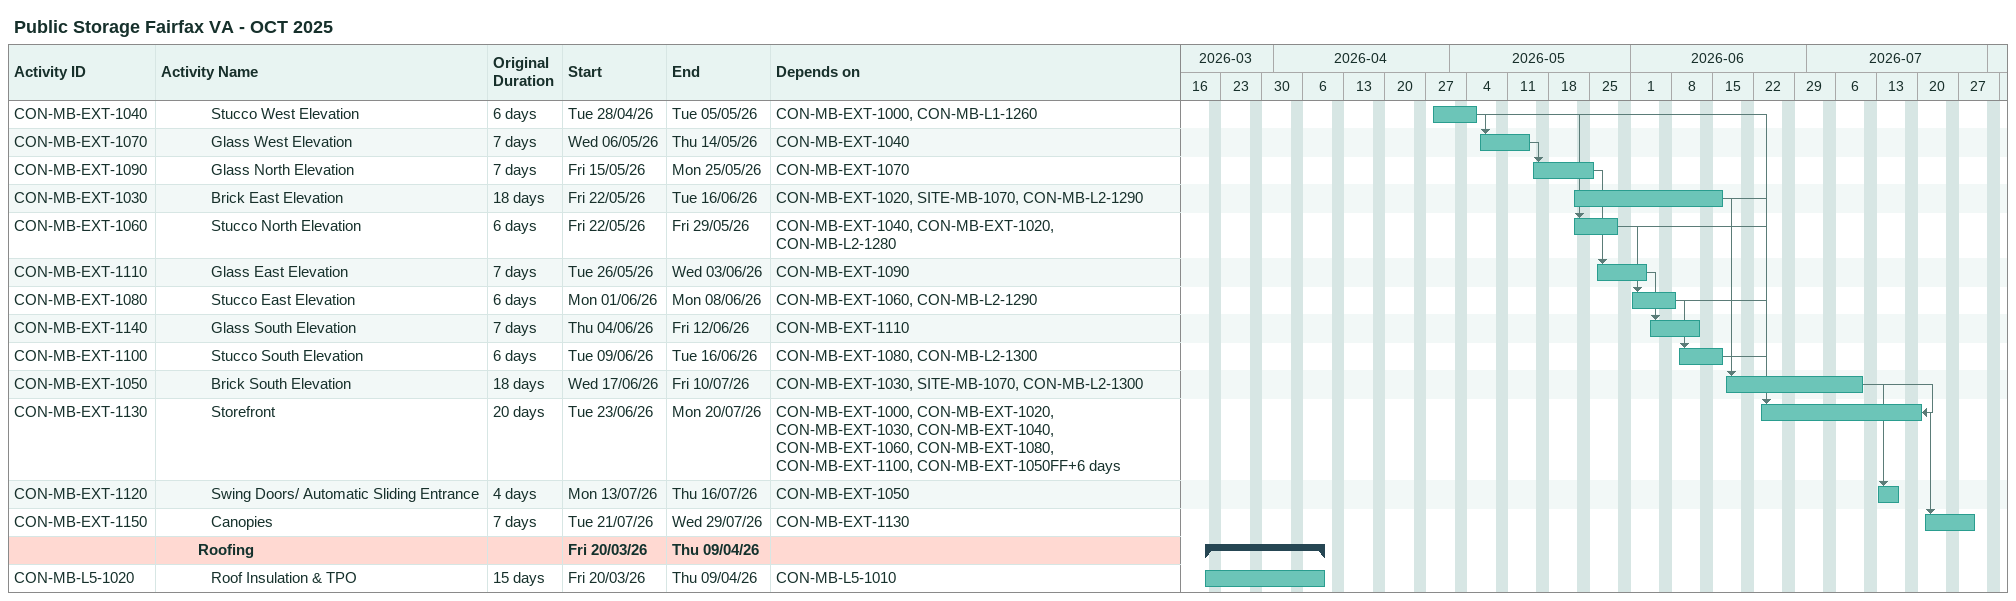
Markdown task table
Public Storage Fairfax VA - OCT 2025

| ID | Level | Task | Original duration | Start | Finish | Predecessors |
|---|---|---|---|---|---|---|
| CON-MB-EXT-1040 | 5 | Stucco West Elevation | 6d | 2026-04-28 | 2026-05-05 | CON-MB-EXT-1000, CON-MB-L1-1260 |
| CON-MB-EXT-1070 | 5 | Glass West Elevation | 7d | 2026-05-06 | 2026-05-14 | CON-MB-EXT-1040 |
| CON-MB-EXT-1090 | 5 | Glass North Elevation | 7d | 2026-05-15 | 2026-05-25 | CON-MB-EXT-1070 |
| CON-MB-EXT-1030 | 5 | Brick East Elevation | 18d | 2026-05-22 | 2026-06-16 | CON-MB-EXT-1020, SITE-MB-1070, CON-MB-L2-1290 |
| CON-MB-EXT-1060 | 5 | Stucco North Elevation | 6d | 2026-05-22 | 2026-05-29 | CON-MB-EXT-1040, CON-MB-EXT-1020, CON-MB-L2-1280 |
| CON-MB-EXT-1110 | 5 | Glass East Elevation | 7d | 2026-05-26 | 2026-06-03 | CON-MB-EXT-1090 |
| CON-MB-EXT-1080 | 5 | Stucco East Elevation | 6d | 2026-06-01 | 2026-06-08 | CON-MB-EXT-1060, CON-MB-L2-1290 |
| CON-MB-EXT-1140 | 5 | Glass South Elevation | 7d | 2026-06-04 | 2026-06-12 | CON-MB-EXT-1110 |
| CON-MB-EXT-1100 | 5 | Stucco South Elevation | 6d | 2026-06-09 | 2026-06-16 | CON-MB-EXT-1080, CON-MB-L2-1300 |
| CON-MB-EXT-1050 | 5 | Brick South Elevation | 18d | 2026-06-17 | 2026-07-10 | CON-MB-EXT-1030, SITE-MB-1070, CON-MB-L2-1300 |
| CON-MB-EXT-1130 | 5 | Storefront | 20d | 2026-06-23 | 2026-07-20 | CON-MB-EXT-1000, CON-MB-EXT-1020, CON-MB-EXT-1030, CON-MB-EXT-1040, CON-MB-EXT-1060, CON-MB-EXT-1080, CON-MB-EXT-1100, CON-MB-EXT-1050FF+6d |
| CON-MB-EXT-1120 | 5 | Swing Doors/ Automatic Sliding Entrance | 4d | 2026-07-13 | 2026-07-16 | CON-MB-EXT-1050 |
| CON-MB-EXT-1150 | 5 | Canopies | 7d | 2026-07-21 | 2026-07-29 | CON-MB-EXT-1130 |
|  | 4 | **Roofing** |  | 2026-03-20 | 2026-04-09 |  |
| CON-MB-L5-1020 | 5 | Roof Insulation & TPO | 15d | 2026-03-20 | 2026-04-09 | CON-MB-L5-1010 |
